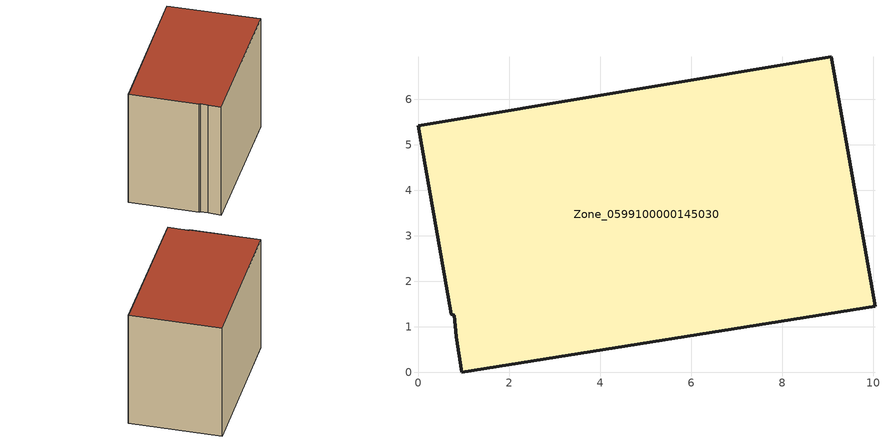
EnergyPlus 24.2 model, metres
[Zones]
Zone_0599100000145030
 floor ground (C_G): 0.95,0 0.83,0.78 0.79,1.26 0.72,1.28 0,5.42 9.08,6.94 10.04,1.45 z0
 wall outside (C_F): 0.95,0 10.04,1.45 9.08,6.94 0,5.42 0.72,1.28 0.79,1.26 0.83,0.78 0.95,0 z0:7.57
 roof outside (C_R): 0.83,0.78 0.95,0 10.04,1.45 9.08,6.94 0,5.42 0.72,1.28 0.79,1.26 z7.57
[BUILDING]
Pand.0599100000145030: North Axis=0; Terrain=City; Loads Convergence Tolerance Value=0.04; Temperature Convergence Tolerance Value=0.4; Solar Distribution=FullExterior; Maximum Number of Warmup Days=25; Minimum Number of Warmup Days=1
[Site:Location]
Rotterdam.The.Hague.AP_ZH_NLD Design_Conditions: Latitude=51.96; Longitude=4.45; Time Zone=1; Elevation=-4.5
[SITE:GROUNDTEMPERATURE:BUILDINGSURFACE]
18, 18, 18, 18, 18, 18, 18, 18, 18, 18, 18, 18
[MATERIAL] Thermal Absorptance=0.9; Solar Absorptance=0.7; Visible Absorptance=0.7
Name | Roughness | Thickness | Conductivity | Density | Specific Heat
G.TI.1946 | MediumSmooth | 0.15 | 1 | 540 | 1210
F.TI.1946 | Rough | 0.3 | 0.857143 | 1920 | 840
R.TI.1946 | MediumRough | 0.2 | 0.1 | 1500 | 1000
[CONSTRUCTION]
C_G: G.TI.1946
C_F: F.TI.1946
C_R: R.TI.1946
[ZONE]
Zone_0599100000145030: Type=1; Multiplier=1; Ceiling Height=Autocalculate; Volume=Autocalculate; Floor Area=autocalculate; Part of Total Floor Area=Yes
[ZONEINFILTRATION:DESIGNFLOWRATE]
Infil_Zone_0599100000145030: Zone or ZoneList or Space or SpaceList=Zone_0599100000145030; Schedule=AlwaysOn; Design Flow Rate Calculation Method=Flow/Area; Flow Rate per Floor Area=0.003; Constant Term Coefficient=1; Temperature Term Coefficient=0; Velocity Term Coefficient=0; Velocity Squared Term Coefficient=0
[HVACTEMPLATE:ZONE:IDEALLOADSAIRSYSTEM]
Zone_0599100000145030: Maximum Heating Supply Air Temperature=50; Minimum Cooling Supply Air Temperature=13; Maximum Heating Supply Air Humidity Ratio=0.0156; Minimum Cooling Supply Air Humidity Ratio=0.0077; Heating Limit=NoLimit; Cooling Limit=NoLimit; Dehumidification Control Type=ConstantSensibleHeatRatio; Cooling Sensible Heat Ratio=0.7; Dehumidification Setpoint=60; Humidification Control Type=None; Humidification Setpoint=30; Outdoor Air Method=None; Outdoor Air Flow Rate per Person=0.00944; Outdoor Air Flow Rate per Zone Floor Area=0; Outdoor Air Flow Rate per Zone=0; Demand Controlled Ventilation Type=None; Outdoor Air Economizer Type=NoEconomizer; Heat Recovery Type=None; Sensible Heat Recovery Effectiveness=0.7; Latent Heat Recovery Effectiveness=0.65
[ZONECONTROL:THERMOSTAT]
ThermostatControl_Zone_0599100000145030: Zone or ZoneList=Zone_0599100000145030; Control Type Schedule=DualSetpointControlType; Control 1=Thermostat_Zone_0599100000145030; Temperature Difference Between Cutout And Setpoint=0
[THERMOSTATSETPOINT:DUALSETPOINT]
Thermostat_Zone_0599100000145030: Heating Setpoint Temperature Schedule=HeatingSetpoint_Zone_0599100000145030; Cooling Setpoint Temperature Schedule=CoolingSetpoint_Zone_0599100000145030
[SCHEDULE:COMPACT]
HeatingSetpoint_Zone_0599100000145030: Through: 12/31, For: AllDays, Until: 24:00, 21
CoolingSetpoint_Zone_0599100000145030: Through: 12/31, For: AllDays, Until: 24:00, 24
DualSetpointControlType: Through: 12/31, For: AllDays, Until: 24:00, 4
AlwaysOn: Through: 12/31, For: AllDays, Until: 24:00, 1
